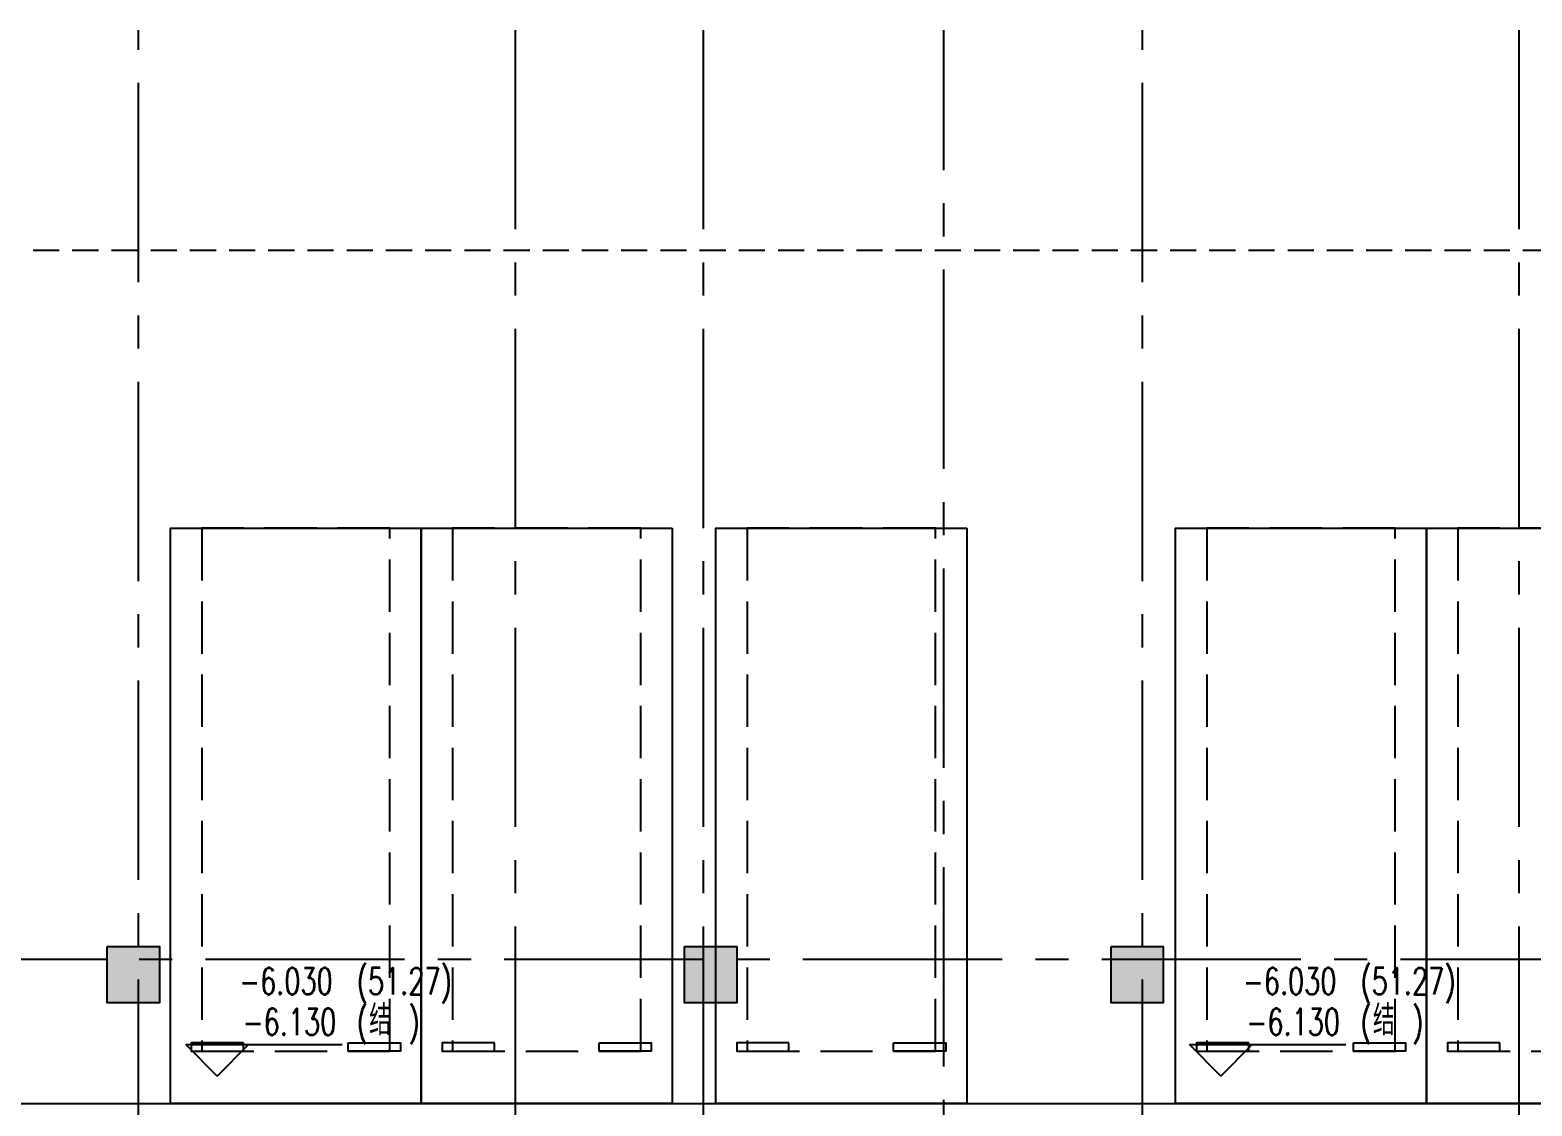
# Model space of a CAD drawing. Extents: x 296441 to 853063, y 459050 to 1117990.
# Drawn here: x 642460 to 656825, y 890314 to 900603 of the extents above; entities that cross this region are included whole.
import ezdxf
from ezdxf.xclip import XClip

# ---------------------------------------------------------------- set-up
doc = ezdxf.new("R2010")
doc.units = 0
doc.header["$LTSCALE"] = 1000
doc.header["$XCLIPFRAME"] = 0
for name, pattern in [('14-GRID$0$CENTER2', [28.575, 19.05, -3.175, 3.175, -3.175]), ('BSMT-PLAN-BS01$0$$0$HIDDEN', [0.375, 0.25, -0.125]), ('CONTINOUS', [0]), ('DASH', [0.35, 0.25, -0.1])]:
    doc.linetypes.add(name, pattern=pattern)
for name, color, linetype in [('0-COL-H1', 170, 'Continuous'), ('14-GRID$0$G-GRID', 9, '14-GRID$0$CENTER2'), ('14-PLAN-BS01-P$0$A-ANNO-LEVL', 3, 'Continuous'), ('BSMT-PLAN-BS01$0$A-PKNG-DRIV', 33, 'Continuous'), ('D-排水', 5, 'DASH'), ('DIM_LEAD', 3, 'Continuous'), ('PUB_TEXT', 7, 'Continuous'), ('车位', 155, 'CONTINOUS')]:
    doc.layers.add(name, color=color, linetype=linetype)
doc.styles.add('_TCH_DIM', font='SIMPLEX', dxfattribs={"bigfont": 'GBCBIG'})

# ---------------------------------------------------------------- blocks, each defined once
blk = doc.blocks.new('20B-1')
at = {"layer": '14-PLAN-BS01-P$0$A-ANNO-LEVL'}
for p, q in [((864233, 87074), (863933, 87374)), ((863933, 87374), (865429, 87374)), ((864233, 87074), (864533, 87374))]:
    blk.add_line(p, q, dxfattribs=at)
at = {"layer": 'PUB_TEXT', "style": '_TCH_DIM', "width": 0.705882}
for s, p in [('-6.030', (864444, 87854)), ('(51.27)', (865568, 87854)), ('-6.130', (864478, 87464)), ('(', (865568, 87464)), (')', (866062, 87464))]:
    blk.add_text(s, height=255, dxfattribs=at).set_placement(p)
at = {"layer": 'PUB_TEXT', "style": '_TCH_DIM'}
blk.add_text('结', height=289, dxfattribs=at).set_placement((865688, 87464))
blk = doc.blocks.new('c-01')
at = {"layer": '车位', "ltscale": 100}
for points in [[(0, 2400), (5500, 2400), (5500, 0), (0, 0)], [(4920, 1700), (4920, 2200), (5000, 2200), (5000, 1700)], [(4920, 700), (4920, 200), (5000, 200), (5000, 700)]]:
    blk.add_lwpolyline(points, close=True, dxfattribs=at)
at = {"layer": '车位', "linetype": 'DASH', "ltscale": 2}
blk.add_lwpolyline([(0, 300), (5000, 300), (5000, 2100), (0, 2100)], close=True, dxfattribs=at)
blk = doc.blocks.new('A$C27967141')
at = {"layer": 'D-排水', "linetype": 'ByBlock'}
blk.add_lwpolyline([(8150, -2100), (8150, -1500), (52270, -1500), (52270, -2100)], close=True, dxfattribs=at)
at = {"layer": '车位', "rotation": 270}
for p in [(28093, 4000), (30493, 4000), (33310, 4000), (37708, 4000), (40108, 4000)]:
    blk.add_blockref('c-01', p, dxfattribs=at)

msp = doc.modelspace()

# ---------------------------------------------------------------- linework, layer by layer
at = {"layer": '0-COL-H1', "elevation": 0}
for points in [[(643198.5, 891839.3), (643698.5, 891839.3), (643698.5, 891299.3), (643198.5, 891299.3)], [(648718.5, 891839.3), (649218.5, 891839.3), (649218.5, 891299.3), (648718.5, 891299.3)], [(652798.5, 891839.3), (653298.5, 891839.3), (653298.5, 891299.3), (652798.5, 891299.3)]]:
    msp.add_lwpolyline(points, close=True, dxfattribs=at)
at = {"layer": '0-COL-H1', "color": 254}
for points in [[(643698.5, 891299.3, 0), (643698.5, 891839.3, 0), (643198.5, 891299.3, 0), (643198.5, 891839.3, 0)], [(649218.5, 891299.3, 0), (649218.5, 891839.3, 0), (648718.5, 891299.3, 0), (648718.5, 891839.3, 0)], [(653298.5, 891299.3, 0), (653298.5, 891839.3, 0), (652798.5, 891299.3, 0), (652798.5, 891839.3, 0)]]:
    msp.add_solid(points, dxfattribs=at)
at = {"layer": '14-GRID$0$G-GRID', "color": 8, "ltscale": 0.1}
for p, q in [((643498.5, 889619.3), (643498.5, 900603)), ((647098.5, 900603), (647098.5, 885419.3)), ((648898.5, 900603), (648898.5, 867844.6)), ((651198.5, 882119.3), (651198.5, 900603)), ((653098.5, 889619.3), (653098.5, 900603)), ((656698.5, 900603), (656698.5, 885419.3)), ((598417.5, 891719.3), (676818.6, 891719.3))]:
    msp.add_line(p, q, dxfattribs=at)
at = {"layer": 'BSMT-PLAN-BS01$0$A-PKNG-DRIV', "linetype": 'BSMT-PLAN-BS01$0$$0$HIDDEN'}
msp.add_line((629738.5, 898499.3), (681538.5, 898499.3), dxfattribs=at)

# ---------------------------------------------------------------- block references
for p in [(-219984.3, 803526.6), (-210384.3, 803526.6)]:
    msp.add_blockref('20B-1', p)
at = {"layer": 'DIM_LEAD'}
ref = msp.add_blockref('A$C27967141', (615708.5, 891839.3), dxfattribs=at)
XClip(ref).set_block_clipping_path([(-17290.9725145269, -23994.70664712), (55256.8565279767, 8763.7354099918)])

doc.saveas('drawing.dxf')
